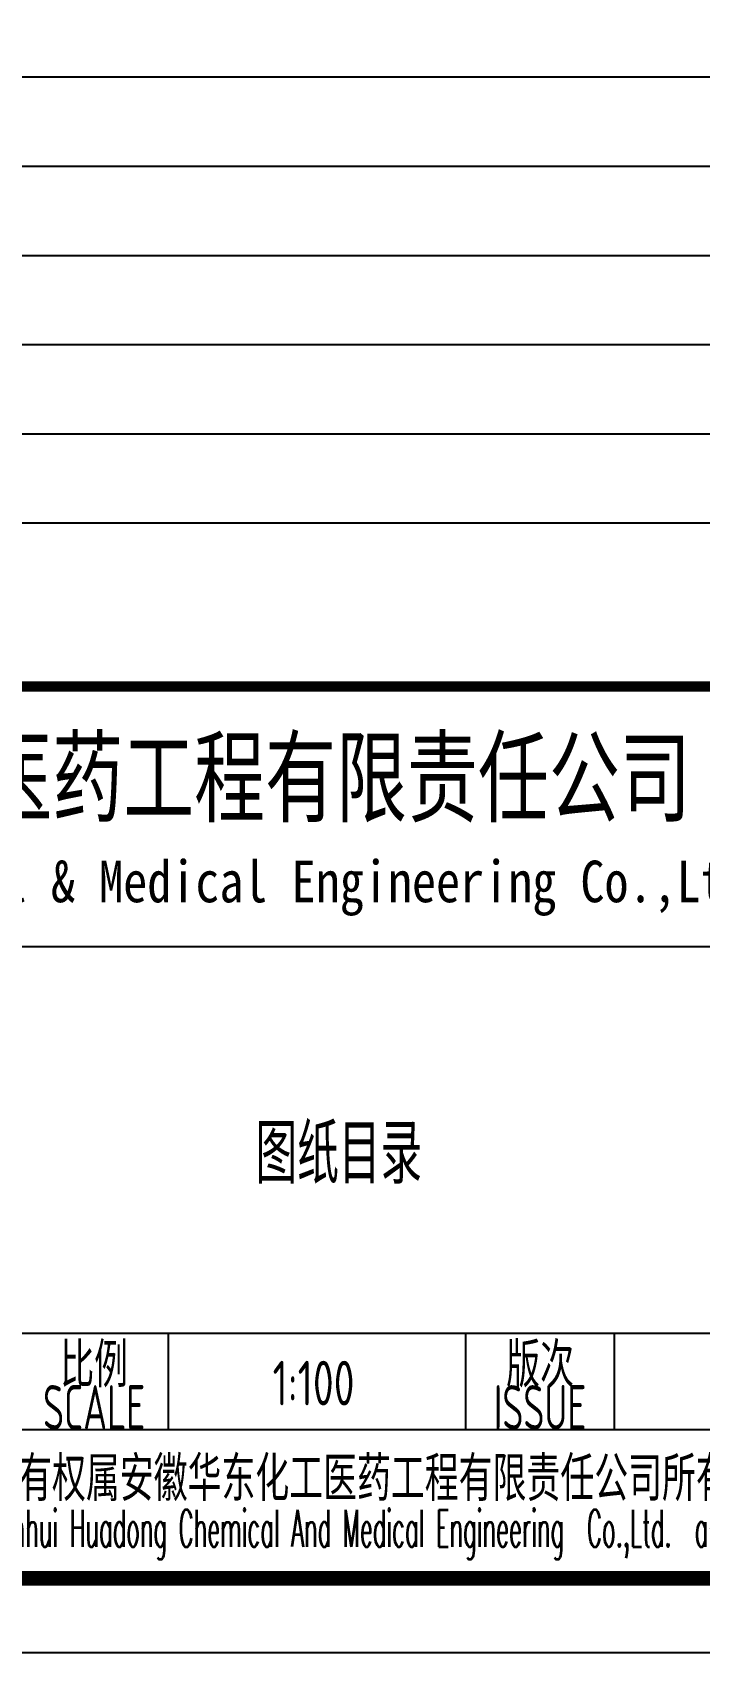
# Model space of a CAD drawing. Extents: x 1234595 to 2088511, y -80443 to 75292.
# Drawn here: x 1251611 to 1256100, y 26880 to 37780 of the extents above; entities that cross this region are included whole.
import ezdxf
from ezdxf.enums import TextEntityAlignment as Align

# ---------------------------------------------------------------- set-up
doc = ezdxf.new("R2010")
doc.units = 0
doc.header["$LTSCALE"] = 1000
doc.header["$MEASUREMENT"] = 0
doc.layers.get('0').update_dxf_attribs({"linetype": 'CONTINUOUS'})
doc.layers.add('DIM_SYMB', color=3, linetype='CONTINUOUS')
doc.layers.add('PUB_TITLE', color=4, linetype='CONTINUOUS')
doc.styles.add('ECEC_TQ', font='txt_l.shx', dxfattribs={"bigfont": 'hztxt_l.shx'})
doc.styles.add('sceie', font='sceie.shx', dxfattribs={"width": 0.7, "bigfont": 'sceic.shx'})
doc.styles.add('TSSD_Rein', font='Tssdeng.shx', dxfattribs={"width": 0.7, "bigfont": 'hztxt.shx'})
doc.styles.add('宋体', font='', dxfattribs={"width": 0.7})
doc.styles.get('宋体').set_extended_font_data('SimSun')

msp = doc.modelspace()

# ---------------------------------------------------------------- linework, layer by layer
for p, q in [((1246026.8, 31629.7), (1257026.8, 31629.7)), ((1251526.8, 29029.7), (1264026.8, 29029.7)), ((1252526.8, 28379.7), (1252526.8, 29029.7)), ((1254526.8, 28379.7), (1254526.8, 29029.7)), ((1255526.8, 28379.7), (1255526.8, 29029.7)), ((1246026.8, 28379.7), (1264026.8, 28379.7)), ((1246026.8, 27379.7), (1264026.8, 27379.7))]:
    msp.add_line(p, q)
at = {"const_width": 70}
msp.add_lwpolyline([(1264026.8, 33379.7), (1246026.8, 33379.7)], dxfattribs=at)
at = {"layer": 'PUB_TITLE'}
for p, q in [((1246026.8, 37479.7), (1264026.8, 37479.7)), ((1246026.8, 36879.7), (1264026.8, 36879.7)), ((1246026.8, 36279.7), (1264026.8, 36279.7)), ((1246026.8, 35679.7), (1264026.8, 35679.7)), ((1246026.8, 35079.7), (1264026.8, 35079.7)), ((1246026.8, 34479.7), (1264026.8, 34479.7))]:
    msp.add_line(p, q, dxfattribs=at)
msp.add_lwpolyline([(1243526.8, 26879.7), (1264526.8, 26879.7), (1264526.8, 56579.7), (1243526.8, 56579.7)], close=True, dxfattribs=at)
at = {"layer": 'PUB_TITLE', "const_width": 100}
msp.add_lwpolyline([(1246026.8, 27379.7), (1264026.8, 27379.7), (1264026.8, 56079.7), (1246026.8, 56079.7)], close=True, dxfattribs=at)

# ---------------------------------------------------------------- texts
for s, height, style, width, p in [('安徽华东化工医药工程有限责任公司', 500, '宋体', 0.7, (1252221.7, 32779.7)), ('Anhui Huadong Chemical & Medical Engineering Co.,Ltd', 280, '宋体', 0.85, (1252221.7, 32029.7)), ('比例', 300, 'sceie', 0.8, (1252026.8, 28829.7)), ('版次', 300, 'sceie', 0.8, (1255026.8, 28829.7)), ('1:100', 300, 'sceie', 0.8, (1253502.7, 28692.8)), ('SCALE', 300, 'sceie', 0.7, (1252026.8, 28529.7)), ('ISSUE', 300, 'sceie', 0.7, (1255026.8, 28529.7)), ('本文件专有权属安徽华东化工医药工程有限责任公司所有,未经许可不得复制或转让给第三方', 300, 'sceie', 0.8, (1255197.9, 28030.8)), ('The proprietary right of this document belongs to Anhui Huadong Chemical And Medical Engineering  Co.,Ltd.  and any replication or transfer to the 3rd. side is forbidden without its permission. ', 250, 'ECEC_TQ', 0.45, (1255026.8, 27679.7))]:
    msp.add_text(s, height=height, dxfattribs=dict(style=style, width=width)).set_placement(p, align=Align.MIDDLE)
at = {"layer": 'DIM_SYMB', "color": 7, "linetype": 'ByBlock', "style": 'TSSD_Rein', "width": 0.7}
msp.add_text('图纸目录', height=400, dxfattribs=at).set_placement((1253113, 30034.6))

doc.saveas('drawing.dxf')
